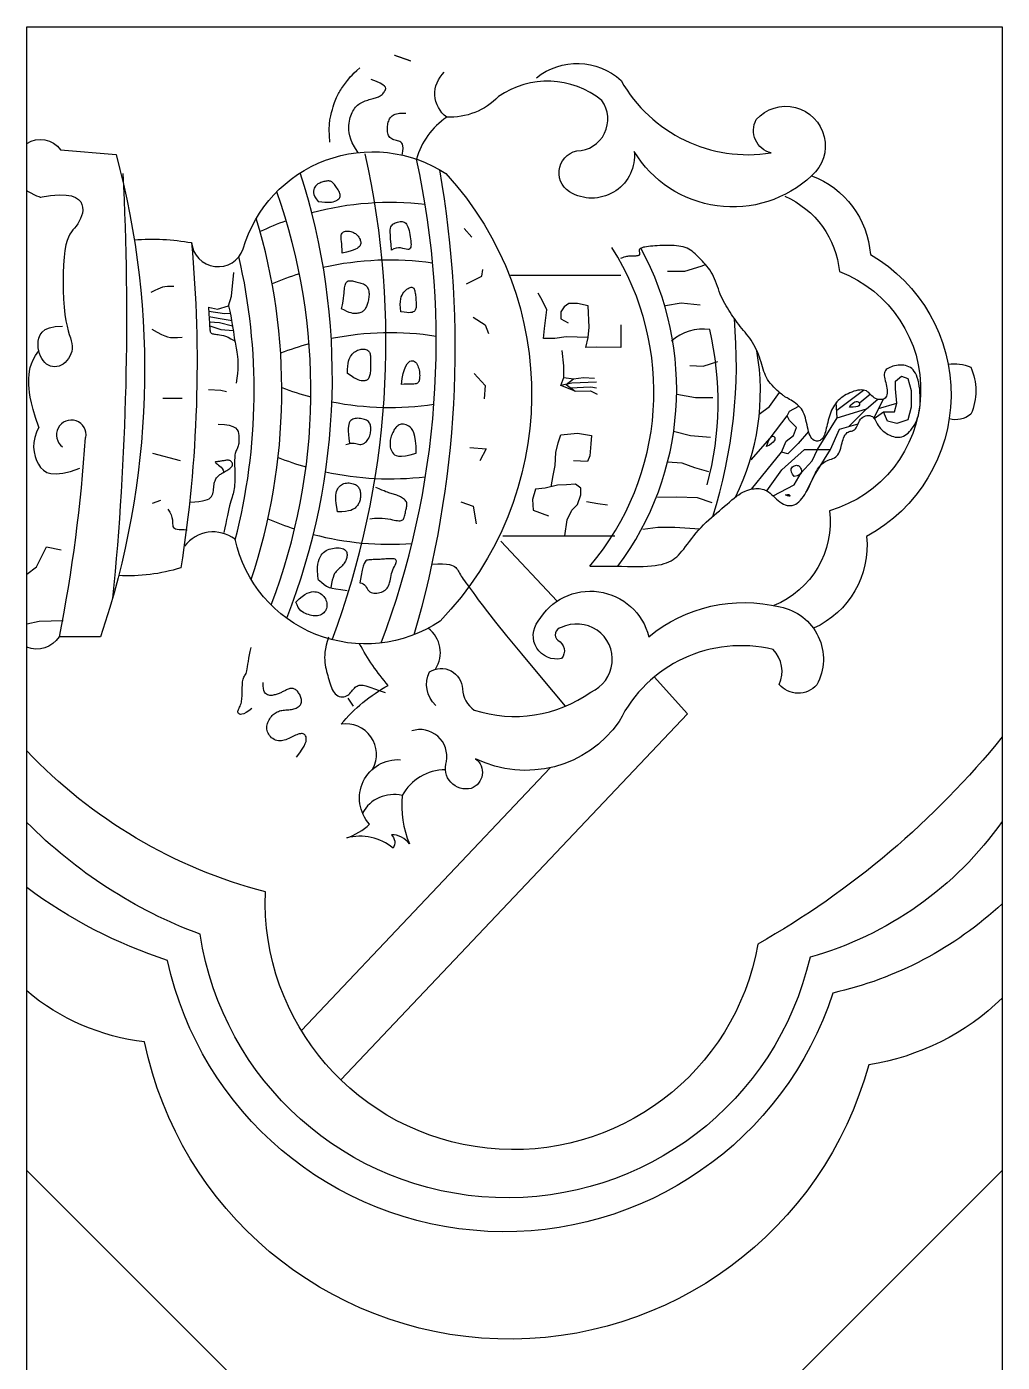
# Model space of a CAD drawing. Extents: x -66030 to 95157, y -13132 to 45879.
# Drawn here: x -62997 to -62547, y 5067 to 5684 of the extents above; entities that cross this region are included whole.
import ezdxf

# ---------------------------------------------------------------- set-up
doc = ezdxf.new("R2010")
doc.units = 0
doc.header["$LTSCALE"] = 100
doc.header["$MEASUREMENT"] = 0
doc.layers.add('3', color=11, linetype='CONTINUOUS')
doc.layers.add('4', color=121, linetype='CONTINUOUS')

# ---------------------------------------------------------------- blocks, each defined once
blk = doc.blocks.new('A$C7EE44B39')
at = {"layer": '3'}
for p, q in [((161.27, 3856.42), (158.84, 3857.33)), ((163.06, 3855.62), (161.27, 3856.42)), ((164.3, 3854.92), (163.06, 3855.62)), ((165.08, 3854.29), (164.3, 3854.92)), ((165.48, 3853.74), (165.08, 3854.29)), ((165.6, 3853.24), (165.48, 3853.74)), ((165.52, 3852.78), (165.6, 3853.24)), ((154.28, 3846.63), (154.88, 3846.94)), ((154.88, 3846.94), (155.5, 3847.21)), ((155.5, 3847.21), (156.13, 3847.45)), ((156.13, 3847.45), (156.76, 3847.67)), ((156.76, 3847.67), (157.39, 3847.87)), ((157.39, 3847.87), (158.02, 3848.05)), ((158.02, 3848.05), (158.63, 3848.22)), ((158.63, 3848.22), (159.22, 3848.37)), ((159.22, 3848.37), (159.79, 3848.53)), ((159.79, 3848.53), (160.34, 3848.68)), ((160.34, 3848.68), (160.87, 3848.83)), ((160.87, 3848.83), (161.38, 3849)), ((161.38, 3849), (161.86, 3849.18)), ((161.86, 3849.18), (162.32, 3849.38)), ((162.32, 3849.38), (162.75, 3849.61)), ((162.75, 3849.61), (163.16, 3849.87)), ((163.16, 3849.87), (163.55, 3850.15)), ((163.55, 3850.15), (163.91, 3850.46)), ((163.91, 3850.46), (164.24, 3850.8)), ((164.24, 3850.8), (164.55, 3851.15)), ((164.55, 3851.15), (164.83, 3851.53)), ((164.83, 3851.53), (165.09, 3851.93)), ((165.09, 3851.93), (165.32, 3852.34)), ((165.32, 3852.34), (165.52, 3852.78)), ((149.22, 3839.86), (149.49, 3840.66)), ((149.49, 3840.66), (149.79, 3841.4)), ((149.79, 3841.4), (150.12, 3842.11)), ((150.12, 3842.11), (150.47, 3842.77)), ((150.47, 3842.77), (150.85, 3843.39)), ((150.85, 3843.39), (151.26, 3843.98)), ((151.26, 3843.98), (151.69, 3844.52)), ((151.69, 3844.52), (152.15, 3845.02)), ((152.15, 3845.02), (152.64, 3845.48)), ((152.64, 3845.48), (153.16, 3845.91)), ((153.16, 3845.91), (153.7, 3846.29)), ((153.7, 3846.29), (154.28, 3846.63)), ((168.26, 3840.35), (168.62, 3840.66)), ((168.62, 3840.66), (169.03, 3840.93)), ((169.03, 3840.93), (169.49, 3841.17)), ((169.49, 3841.17), (170.02, 3841.36)), ((170.02, 3841.36), (170.63, 3841.52)), ((170.63, 3841.52), (171.3, 3841.64)), ((171.3, 3841.64), (172.02, 3841.74)), ((172.02, 3841.74), (172.73, 3841.8)), ((172.73, 3841.8), (173.41, 3841.85)), ((173.41, 3841.85), (174.01, 3841.87)), ((174.01, 3841.87), (174.48, 3841.89)), ((174.48, 3841.89), (174.8, 3841.89)), ((174.8, 3841.89), (174.91, 3841.89)), ((148.56, 3835.06), (148.59, 3836.14)), ((148.6, 3833.91), (148.56, 3835.06)), ((148.59, 3836.14), (148.68, 3837.16)), ((148.68, 3837.16), (148.81, 3838.12)), ((148.81, 3838.12), (149, 3839.02)), ((149, 3839.02), (149.22, 3839.86)), ((166.34, 3834.5), (166.36, 3835.14)), ((166.36, 3833.86), (166.34, 3834.5)), ((166.36, 3835.14), (166.42, 3835.78)), ((166.42, 3835.78), (166.51, 3836.4)), ((166.51, 3836.4), (166.64, 3837.01)), ((166.64, 3837.01), (166.79, 3837.6)), ((166.79, 3837.6), (166.97, 3838.15)), ((166.97, 3838.15), (167.18, 3838.68)), ((167.18, 3838.68), (167.41, 3839.16)), ((167.41, 3839.16), (167.67, 3839.6)), ((167.67, 3839.6), (167.95, 3840)), ((167.95, 3840), (168.26, 3840.35)), ((148.74, 3832.66), (148.6, 3833.91)), ((149.02, 3831.3), (148.74, 3832.66)), ((149.49, 3829.81), (149.02, 3831.3)), ((150.18, 3828.15), (149.49, 3829.81)), ((166.43, 3833.23), (166.36, 3833.86)), ((166.54, 3832.61), (166.43, 3833.23)), ((166.7, 3832.03), (166.54, 3832.61)), ((166.91, 3831.49), (166.7, 3832.03)), ((167.18, 3831), (166.91, 3831.49)), ((167.51, 3830.57), (167.18, 3831)), ((167.9, 3830.21), (167.51, 3830.57)), ((168.35, 3829.93), (167.9, 3830.21)), ((168.85, 3829.71), (168.35, 3829.93)), ((169.39, 3829.53), (168.85, 3829.71)), ((169.95, 3829.38), (169.39, 3829.53)), ((170.53, 3829.24), (169.95, 3829.38)), ((171.09, 3829.1), (170.53, 3829.24)), ((171.64, 3828.92), (171.09, 3829.1)), ((172.15, 3828.71), (171.64, 3828.92)), ((172.62, 3828.43), (172.15, 3828.71)), ((173.01, 3828.03), (172.62, 3828.43)), ((151.15, 3826.3), (150.18, 3828.15)), ((152.42, 3824.25), (151.15, 3826.3)), ((152.85, 3823.64), (152.42, 3824.25)), ((173.32, 3827.47), (173.01, 3828.03)), ((173.2, 3822.46), (173.47, 3824.2)), ((173.51, 3826.68), (173.32, 3827.47)), ((173.47, 3824.2), (173.57, 3825.61)), ((173.57, 3825.61), (173.51, 3826.68)), ((0, 3806.14), (0.43, 3805.83)), ((0.43, 3805.83), (1.83, 3804.99)), ((1.83, 3804.99), (3.22, 3804.29)), ((3.22, 3804.29), (4.5, 3803.73)), ((4.5, 3803.73), (5.54, 3803.33)), ((5.54, 3803.33), (6.25, 3803.08)), ((6.25, 3803.08), (6.51, 3802.99)), ((186.78, 3633.63), (189.56, 3633.76)), ((189.56, 3633.76), (191.79, 3633.77)), ((191.79, 3633.77), (193.57, 3633.69)), ((193.57, 3633.69), (194.94, 3633.51)), ((194.94, 3633.51), (195.99, 3633.26)), ((195.99, 3633.26), (196.78, 3632.93)), ((196.78, 3632.93), (197.38, 3632.55)), ((197.38, 3632.55), (197.86, 3632.12)), ((197.86, 3632.12), (198.27, 3631.66)), ((198.27, 3631.66), (198.65, 3631.15)), ((198.65, 3631.15), (199.01, 3630.61)), ((199.01, 3630.61), (199.35, 3630.04)), ((199.35, 3630.04), (199.7, 3629.43)), ((199.7, 3629.43), (200.06, 3628.79)), ((200.06, 3628.79), (200.45, 3628.12)), ((200.45, 3628.12), (200.89, 3627.42)), ((200.89, 3627.42), (201.39, 3626.69)), ((201.39, 3626.69), (201.95, 3625.91)), ((201.95, 3625.91), (202.58, 3625.05)), ((202.58, 3625.05), (203.29, 3624.11)), ((203.29, 3624.11), (204.09, 3623.05)), ((204.09, 3623.05), (204.98, 3621.86)), ((204.98, 3621.86), (205.96, 3620.51)), ((205.96, 3620.51), (207.05, 3618.99)), ((207.05, 3618.99), (208.31, 3617.22)), ((208.31, 3617.22), (210.03, 3614.87)), ((210.03, 3614.87), (212.53, 3611.57)), ((212.53, 3611.57), (216.16, 3606.95)), ((216.16, 3606.95), (221.27, 3600.61)), ((221.27, 3600.61), (228.18, 3592.19)), ((228.18, 3592.19), (237.25, 3581.31)), ((237.25, 3581.31), (248.41, 3568.05))]:
    blk.add_line(p, q, dxfattribs=at)
at = {"layer": '3', "const_width": 0.585}
blk.add_lwpolyline([(169.51, 3868.59), (177.21, 3865.89)], dxfattribs=at)
at = {"layer": '3'}
for points in [[(139.89, 3828.39), (139.63, 3831.55), (139.57, 3834.32), (139.67, 3836.72), (139.89, 3838.81), (140.2, 3840.61), (140.58, 3842.17), (140.97, 3843.52), (141.36, 3844.71), (141.71, 3845.76), (142.03, 3846.7), (142.32, 3847.55), (142.6, 3848.31), (142.87, 3849), (143.15, 3849.65), (143.44, 3850.26), (143.74, 3850.84), (144.08, 3851.42), (144.44, 3852), (144.83, 3852.58), (145.24, 3853.17), (145.66, 3853.76), (146.1, 3854.36), (146.55, 3854.98), (147.01, 3855.61), (147.48, 3856.27), (147.99, 3856.96), (148.57, 3857.71), (149.25, 3858.52), (150.07, 3859.42), (151.07, 3860.42), (152.27, 3861.54), (153.7, 3862.79)], [(134.45, 3801.06), (136.08, 3800.84), (137.49, 3800.71), (138.7, 3800.67), (139.75, 3800.7), (140.65, 3800.79), (141.41, 3800.93), (142.07, 3801.13), (142.64, 3801.36), (143.14, 3801.62), (143.57, 3801.9), (143.93, 3802.22), (144.22, 3802.57), (144.42, 3802.94), (144.55, 3803.35), (144.59, 3803.79), (144.54, 3804.27), (144.41, 3804.77), (144.21, 3805.3), (143.94, 3805.84), (143.63, 3806.39), (143.29, 3806.93), (142.93, 3807.46), (142.57, 3807.96), (142.23, 3808.42), (141.91, 3808.85), (141.6, 3809.22), (141.31, 3809.56), (141.03, 3809.84), (140.73, 3810.08), (140.42, 3810.27), (140.1, 3810.41), (139.73, 3810.5), (139.34, 3810.54), (138.91, 3810.54), (138.46, 3810.5), (137.98, 3810.43), (137.5, 3810.33), (137.01, 3810.2), (136.53, 3810.06), (136.06, 3809.91), (135.6, 3809.75), (135.16, 3809.57), (134.73, 3809.37), (134.33, 3809.14), (133.95, 3808.87), (133.59, 3808.55), (133.25, 3808.16), (132.94, 3807.71), (132.66, 3807.18), (132.44, 3806.57), (132.32, 3805.88), (132.33, 3805.1), (132.51, 3804.23), (132.9, 3803.27), (133.54, 3802.21), (134.45, 3801.06)], [(6.25, 3803.08), (11.04, 3803.83), (14.98, 3804.13), (18.17, 3804.04), (20.67, 3803.61), (22.57, 3802.9), (23.95, 3801.97), (24.89, 3800.86), (25.47, 3799.64), (25.76, 3798.36), (25.81, 3797.04), (25.65, 3795.72), (25.31, 3794.4), (24.82, 3793.12), (24.22, 3791.9), (23.53, 3790.77), (22.8, 3789.73), (22.06, 3788.81), (21.31, 3787.93), (20.58, 3787), (19.87, 3785.92), (19.21, 3784.62), (18.61, 3783.01), (18.07, 3780.98), (17.63, 3778.46), (17.28, 3775.39), (17.03, 3771.87), (16.88, 3768.03), (16.83, 3764.02), (16.88, 3759.96), (17.03, 3756), (17.28, 3752.26), (17.63, 3748.89), (18.07, 3745.99), (18.58, 3743.52), (19.12, 3741.42), (19.64, 3739.63), (20.13, 3738.09), (20.54, 3736.72), (20.83, 3735.47), (20.98, 3734.26), (20.94, 3733.06), (20.74, 3731.86), (20.39, 3730.69), (19.89, 3729.58), (19.28, 3728.53), (18.56, 3727.58), (17.75, 3726.74), (16.87, 3726.03), (15.93, 3725.48), (14.95, 3725.09), (13.94, 3724.85), (12.93, 3724.78), (11.92, 3724.85), (10.93, 3725.09), (9.99, 3725.48), (9.1, 3726.03), (8.28, 3726.74), (7.54, 3727.59), (6.89, 3728.57), (6.33, 3729.67), (5.88, 3730.88), (5.53, 3732.18), (5.31, 3733.57), (5.22, 3735.02), (5.27, 3736.53), (5.54, 3738.03), (6.12, 3739.47), (7.09, 3740.78), (8.53, 3741.9), (10.54, 3742.78), (13.18, 3743.35), (16.56, 3743.56)], [(168.28, 3778.61), (168.04, 3781.4), (167.85, 3783.65), (167.73, 3785.43), (167.67, 3786.82), (167.68, 3787.88), (167.77, 3788.68), (167.94, 3789.29), (168.19, 3789.78), (168.53, 3790.19), (168.95, 3790.56), (169.43, 3790.87), (169.96, 3791.13), (170.51, 3791.35), (171.08, 3791.52), (171.65, 3791.65), (172.2, 3791.74), (172.71, 3791.78), (173.2, 3791.78), (173.65, 3791.71), (174.08, 3791.57), (174.48, 3791.34), (174.85, 3791.01), (175.2, 3790.57), (175.52, 3790.01), (175.82, 3789.33), (176.1, 3788.53), (176.35, 3787.65), (176.57, 3786.72), (176.77, 3785.75), (176.94, 3784.77), (177.08, 3783.81), (177.18, 3782.89), (177.25, 3782.03), (177.28, 3781.25), (177.24, 3780.57), (177.13, 3779.98), (176.94, 3779.51), (176.65, 3779.17), (176.25, 3778.96), (175.73, 3778.91), (175.07, 3779), (174.3, 3779.19), (173.43, 3779.4), (172.48, 3779.58), (171.47, 3779.66), (170.42, 3779.57), (169.35, 3779.24), (168.28, 3778.61)], [(145.49, 3777.19), (145.46, 3778.82), (145.38, 3780.25), (145.28, 3781.49), (145.17, 3782.57), (145.08, 3783.5), (145.02, 3784.29), (145.01, 3784.96), (145.08, 3785.53), (145.23, 3786.01), (145.47, 3786.41), (145.78, 3786.74), (146.15, 3786.99), (146.57, 3787.18), (147.02, 3787.3), (147.5, 3787.38), (147.98, 3787.4), (148.47, 3787.38), (148.96, 3787.32), (149.44, 3787.21), (149.91, 3787.07), (150.36, 3786.9), (150.8, 3786.7), (151.21, 3786.47), (151.6, 3786.21), (151.97, 3785.93), (152.3, 3785.64), (152.61, 3785.32), (152.89, 3784.99), (153.15, 3784.64), (153.37, 3784.28), (153.57, 3783.92), (153.74, 3783.54), (153.88, 3783.16), (153.99, 3782.77), (154.06, 3782.39), (154.08, 3782), (154.06, 3781.61), (153.97, 3781.23), (153.83, 3780.85), (153.62, 3780.48), (153.33, 3780.12), (152.93, 3779.75), (152.36, 3779.38), (151.58, 3779), (150.55, 3778.6), (149.22, 3778.16), (147.55, 3777.7), (145.49, 3777.19)], [(201.78, 3788.6), (205.35, 3784.52)], [(259.75, 3632.8), (263.9, 3632.78), (267.69, 3632.75), (271.15, 3632.7), (274.3, 3632.65), (277.17, 3632.61), (279.78, 3632.58), (282.16, 3632.59), (284.34, 3632.63), (286.33, 3632.72), (288.16, 3632.85), (289.83, 3633.04), (291.35, 3633.27), (292.74, 3633.56), (294.01, 3633.9), (295.17, 3634.28), (296.24, 3634.73), (297.22, 3635.22), (298.13, 3635.77), (298.99, 3636.39), (299.81, 3637.08), (300.61, 3637.84), (301.4, 3638.68), (302.2, 3639.61), (303.04, 3640.62), (303.91, 3641.73), (304.82, 3642.91), (305.77, 3644.16), (306.76, 3645.44), (307.79, 3646.75), (308.85, 3648.05), (309.95, 3649.34), (311.08, 3650.6), (312.24, 3651.81), (313.43, 3652.97), (314.64, 3654.09), (315.85, 3655.18), (317.08, 3656.24), (318.3, 3657.28), (319.51, 3658.31), (320.71, 3659.33), (321.89, 3660.35), (323.05, 3661.36), (324.18, 3662.33), (325.29, 3663.27), (326.37, 3664.16), (327.42, 3664.98), (328.44, 3665.72), (329.44, 3666.36), (330.4, 3666.91), (331.33, 3667.35), (332.23, 3667.71), (333.11, 3667.99), (333.95, 3668.2), (334.77, 3668.36), (335.57, 3668.46), (336.35, 3668.52), (337.1, 3668.54), (337.84, 3668.53), (338.57, 3668.46), (339.28, 3668.33), (339.99, 3668.14), (340.7, 3667.86), (341.41, 3667.5), (342.13, 3667.04), (342.86, 3666.48), (343.59, 3665.84), (344.34, 3665.15), (345.1, 3664.43), (345.87, 3663.72), (346.65, 3663.02), (347.44, 3662.39), (348.25, 3661.83), (349.06, 3661.37), (349.88, 3661.02), (350.7, 3660.79), (351.52, 3660.66), (352.33, 3660.66), (353.14, 3660.77), (353.93, 3661.01), (354.7, 3661.37), (355.46, 3661.86), (356.19, 3662.46), (356.9, 3663.16), (357.58, 3663.95), (358.24, 3664.82), (358.86, 3665.74), (359.46, 3666.72), (360.03, 3667.72), (360.57, 3668.75), (361.08, 3669.79), (361.57, 3670.84), (362.04, 3671.88), (362.5, 3672.9), (362.96, 3673.89), (363.42, 3674.86), (363.88, 3675.77), (364.36, 3676.64), (364.84, 3677.45), (365.35, 3678.2), (365.88, 3678.89), (366.44, 3679.52), (367.02, 3680.08), (367.64, 3680.57), (368.3, 3680.99), (369, 3681.34), (369.73, 3681.64), (370.46, 3681.9), (371.19, 3682.17), (371.9, 3682.44), (372.57, 3682.76), (373.19, 3683.14), (373.74, 3683.6), (374.21, 3684.16), (374.61, 3684.81), (374.94, 3685.53), (375.23, 3686.3), (375.48, 3687.12), (375.7, 3687.95), (375.91, 3688.79), (376.12, 3689.61), (376.34, 3690.4), (376.57, 3691.15), (376.82, 3691.85), (377.1, 3692.5), (377.4, 3693.08), (377.73, 3693.59), (378.1, 3694.03), (378.5, 3694.37), (378.94, 3694.62), (379.42, 3694.81), (379.91, 3694.96), (380.41, 3695.09), (380.91, 3695.24), (381.38, 3695.44), (381.83, 3695.7), (382.24, 3696.07), (382.6, 3696.55), (382.92, 3697.14), (383.23, 3697.79), (383.53, 3698.48), (383.85, 3699.18), (384.2, 3699.87), (384.6, 3700.5), (385.07, 3701.06), (385.62, 3701.52), (386.23, 3701.87), (386.89, 3702.11), (387.56, 3702.25), (388.24, 3702.28), (388.9, 3702.21), (389.51, 3702.03), (390.06, 3701.74), (390.53, 3701.35), (390.94, 3700.87), (391.3, 3700.31), (391.64, 3699.7), (391.99, 3699.04), (392.35, 3698.36), (392.76, 3697.67), (393.23, 3696.98), (393.78, 3696.31), (394.4, 3695.67), (395.09, 3695.06), (395.82, 3694.5), (396.59, 3693.98), (397.39, 3693.52), (398.2, 3693.12), (399.01, 3692.78), (399.81, 3692.52), (400.6, 3692.34), (401.38, 3692.24), (402.15, 3692.23), (402.91, 3692.31), (403.66, 3692.48), (404.4, 3692.75), (405.13, 3693.12), (405.84, 3693.6), (406.54, 3694.17), (407.22, 3694.83), (407.88, 3695.57), (408.5, 3696.38), (409.08, 3697.25), (409.62, 3698.17), (410.11, 3699.13), (410.55, 3700.13), (410.94, 3701.16), (411.28, 3702.23), (411.56, 3703.36), (411.79, 3704.53), (411.96, 3705.77), (412.08, 3707.06), (412.15, 3708.43), (412.17, 3709.87), (412.13, 3711.35), (412.04, 3712.85), (411.9, 3714.35), (411.7, 3715.82), (411.45, 3717.23), (411.15, 3718.56), (410.79, 3719.77), (410.38, 3720.85), (409.92, 3721.8), (409.41, 3722.62), (408.85, 3723.33), (408.24, 3723.92), (407.59, 3724.41), (406.89, 3724.8), (406.15, 3725.1), (405.36, 3725.31), (404.55, 3725.45), (403.71, 3725.51), (402.86, 3725.51), (402.01, 3725.45), (401.18, 3725.34), (400.36, 3725.18), (399.58, 3724.98), (398.83, 3724.76), (398.14, 3724.49), (397.51, 3724.19), (396.96, 3723.84), (396.48, 3723.44), (396.09, 3722.99), (395.79, 3722.49), (395.61, 3721.92), (395.54, 3721.3), (395.56, 3720.62), (395.66, 3719.89), (395.82, 3719.12), (396.02, 3718.32), (396.23, 3717.49), (396.44, 3716.65), (396.63, 3715.8), (396.78, 3714.95), (396.87, 3714.12), (396.91, 3713.31), (396.88, 3712.55), (396.78, 3711.85), (396.6, 3711.22), (396.32, 3710.68), (395.95, 3710.24), (395.48, 3709.92), (394.92, 3709.71), (394.29, 3709.6), (393.63, 3709.59), (392.94, 3709.68), (392.25, 3709.86), (391.59, 3710.13), (390.96, 3710.47), (390.4, 3710.89), (389.88, 3711.35), (389.38, 3711.85), (388.9, 3712.34), (388.4, 3712.82), (387.87, 3713.25), (387.3, 3713.61), (386.66, 3713.87), (385.94, 3714.03), (385.15, 3714.08), (384.3, 3714.03), (383.41, 3713.9), (382.5, 3713.7), (381.58, 3713.43), (380.65, 3713.1), (379.75, 3712.74), (378.87, 3712.34), (378.03, 3711.91), (377.22, 3711.44), (376.45, 3710.94), (375.71, 3710.4), (375.01, 3709.82), (374.36, 3709.2), (373.74, 3708.54), (373.17, 3707.84), (372.63, 3707.1), (372.14, 3706.32), (371.69, 3705.51), (371.27, 3704.67), (370.89, 3703.79), (370.54, 3702.89), (370.23, 3701.97), (369.95, 3701.02), (369.69, 3700.07), (369.46, 3699.11), (369.24, 3698.17), (369.03, 3697.24), (368.83, 3696.35), (368.62, 3695.51), (368.42, 3694.71), (368.2, 3693.98), (367.96, 3693.31), (367.71, 3692.71), (367.42, 3692.17), (367.11, 3691.71), (366.76, 3691.31), (366.36, 3690.99), (365.92, 3690.74), (365.43, 3690.57), (364.9, 3690.48), (364.35, 3690.48), (363.78, 3690.59), (363.23, 3690.8), (362.69, 3691.14), (362.18, 3691.61), (361.73, 3692.22), (361.34, 3692.97), (360.99, 3693.84), (360.69, 3694.81), (360.43, 3695.84), (360.18, 3696.92), (359.95, 3698.02), (359.71, 3699.1), (359.46, 3700.15), (359.2, 3701.14), (358.9, 3702.07), (358.57, 3702.94), (358.2, 3703.77), (357.79, 3704.54), (357.31, 3705.27), (356.78, 3705.96), (356.18, 3706.62), (355.51, 3707.24), (354.79, 3707.82), (354.04, 3708.37), (353.29, 3708.87), (352.56, 3709.32), (351.88, 3709.72), (351.26, 3710.07), (350.74, 3710.36), (350.32, 3710.58), (350, 3710.77), (349.73, 3710.93), (349.48, 3711.09), (349.23, 3711.28), (348.94, 3711.51), (348.58, 3711.8), (348.13, 3712.17), (347.56, 3712.65), (346.9, 3713.22), (346.16, 3713.87), (345.37, 3714.6), (344.57, 3715.38), (343.78, 3716.21), (343.03, 3717.07), (342.35, 3717.95), (341.76, 3718.85), (341.25, 3719.77), (340.81, 3720.7), (340.41, 3721.65), (340.06, 3722.64), (339.72, 3723.65), (339.4, 3724.69), (339.07, 3725.78), (338.72, 3726.9), (338.34, 3728.06), (337.94, 3729.23), (337.51, 3730.41), (337.05, 3731.59), (336.55, 3732.75), (336.02, 3733.88), (335.44, 3734.96), (334.83, 3736), (334.18, 3736.99), (333.5, 3737.95), (332.79, 3738.88), (332.08, 3739.78), (331.35, 3740.67), (330.62, 3741.56), (329.89, 3742.45), (329.17, 3743.35), (328.47, 3744.25), (327.77, 3745.17), (327.09, 3746.1), (326.41, 3747.04), (325.75, 3748), (325.09, 3748.96), (324.45, 3749.93), (323.82, 3750.91), (323.2, 3751.91), (322.6, 3752.92), (322.02, 3753.96), (321.45, 3755.01), (320.91, 3756.09), (320.4, 3757.19), (319.92, 3758.32), (319.47, 3759.48), (319.03, 3760.67), (318.61, 3761.86), (318.19, 3763.04), (317.76, 3764.21), (317.31, 3765.35), (316.82, 3766.46), (316.29, 3767.51), (315.72, 3768.5), (315.09, 3769.43), (314.44, 3770.31), (313.76, 3771.15), (313.06, 3771.95), (312.36, 3772.72), (311.66, 3773.47), (310.97, 3774.2), (310.3, 3774.91), (309.64, 3775.61), (308.98, 3776.29), (308.32, 3776.93), (307.64, 3777.54), (306.94, 3778.1), (306.2, 3778.62), (305.42, 3779.07), (304.58, 3779.47), (303.7, 3779.8), (302.77, 3780.08), (301.8, 3780.31), (300.8, 3780.48), (299.76, 3780.62), (298.69, 3780.71), (297.6, 3780.77), (296.48, 3780.8), (295.36, 3780.8), (294.22, 3780.77), (293.09, 3780.73), (291.97, 3780.67), (290.87, 3780.6), (289.8, 3780.52), (288.76, 3780.43), (287.76, 3780.35), (286.82, 3780.26), (285.94, 3780.15), (285.14, 3780.03), (284.43, 3779.89), (283.83, 3779.72), (283.33, 3779.51), (282.96, 3779.27), (282.71, 3778.98), (282.58, 3778.66), (282.54, 3778.32), (282.55, 3777.97), (282.59, 3777.62), (282.65, 3777.28), (282.69, 3776.98), (282.68, 3776.71), (282.61, 3776.48), (282.48, 3776.31), (282.3, 3776.17), (282.08, 3776.07), (281.83, 3775.99), (281.54, 3775.94), (281.25, 3775.9), (280.94, 3775.87), (280.63, 3775.85), (280.32, 3775.84), (280.01, 3775.83), (279.69, 3775.82), (279.37, 3775.81), (279.04, 3775.8), (278.7, 3775.79), (278.35, 3775.78), (277.99, 3775.77), (277.6, 3775.74), (277.17, 3775.69), (276.69, 3775.61), (276.13, 3775.49), (275.48, 3775.31), (274.74, 3775.07), (273.87, 3774.76)], [(83.79, 3752.27), (87.97, 3751.31), (93.11, 3752.91), (94.39, 3757.42), (95.51, 3768.24)], [(202.8, 3763.06), (209.95, 3766.64), (210.46, 3769.7)], [(223.12, 3766.98), (274.03, 3766.98)], [(295.63, 3768.86), (303.58, 3768.86), (311.07, 3771.2), (313.06, 3771.95)], [(57.41, 3759.14), (59.19, 3760.06), (60.59, 3760.75), (61.73, 3761.25), (62.74, 3761.58), (63.75, 3761.78), (64.86, 3761.89), (66.22, 3761.92), (67.93, 3761.93)], [(145.14, 3751.53), (145.6, 3753.41), (145.93, 3755.04), (146.17, 3756.45), (146.32, 3757.68), (146.41, 3758.73), (146.47, 3759.65), (146.53, 3760.45), (146.59, 3761.15), (146.68, 3761.79), (146.82, 3762.35), (146.98, 3762.86), (147.18, 3763.29), (147.41, 3763.66), (147.67, 3763.96), (147.96, 3764.19), (148.28, 3764.36), (148.63, 3764.46), (149, 3764.5), (149.41, 3764.5), (149.84, 3764.45), (150.3, 3764.37), (150.78, 3764.26), (151.3, 3764.13), (151.84, 3764), (152.41, 3763.87), (152.99, 3763.73), (153.59, 3763.57), (154.17, 3763.4), (154.74, 3763.2), (155.28, 3762.97), (155.78, 3762.71), (156.23, 3762.4), (156.63, 3762.04), (156.96, 3761.64), (157.24, 3761.19), (157.46, 3760.71), (157.64, 3760.2), (157.77, 3759.67), (157.85, 3759.11), (157.89, 3758.54), (157.9, 3757.95), (157.87, 3757.36), (157.8, 3756.77), (157.72, 3756.19), (157.61, 3755.61), (157.48, 3755.04), (157.33, 3754.49), (157.18, 3753.97), (157.02, 3753.47), (156.86, 3753), (156.68, 3752.55), (156.48, 3752.14), (156.28, 3751.75), (156.05, 3751.39), (155.8, 3751.06), (155.52, 3750.76), (155.22, 3750.48), (154.89, 3750.24), (154.52, 3750.02), (154.13, 3749.83), (153.71, 3749.67), (153.26, 3749.54), (152.77, 3749.43), (152.26, 3749.36), (151.7, 3749.33), (151.09, 3749.34), (150.41, 3749.42), (149.63, 3749.59), (148.73, 3749.87), (147.7, 3750.27), (146.51, 3750.82), (145.14, 3751.53)], [(172.55, 3750.11), (172.36, 3751.96), (172.3, 3753.55), (172.36, 3754.9), (172.53, 3756.04), (172.78, 3757.01), (173.12, 3757.82), (173.51, 3758.52), (173.95, 3759.13), (174.42, 3759.68), (174.91, 3760.17), (175.4, 3760.59), (175.9, 3760.94), (176.39, 3761.22), (176.85, 3761.4), (177.27, 3761.5), (177.66, 3761.51), (177.99, 3761.41), (178.26, 3761.23), (178.5, 3760.97), (178.69, 3760.63), (178.86, 3760.24), (178.99, 3759.79), (179.1, 3759.3), (179.2, 3758.78), (179.28, 3758.23), (179.36, 3757.67), (179.42, 3757.09), (179.47, 3756.51), (179.52, 3755.93), (179.56, 3755.34), (179.59, 3754.77), (179.61, 3754.2), (179.63, 3753.66), (179.64, 3753.13), (179.62, 3752.62), (179.58, 3752.15), (179.5, 3751.7), (179.37, 3751.29), (179.2, 3750.91), (178.96, 3750.58), (178.66, 3750.29), (178.26, 3750.06), (177.75, 3749.88), (177.09, 3749.76), (176.27, 3749.72), (175.26, 3749.76), (174.03, 3749.89), (172.55, 3750.11)], [(258.95, 3738.29), (248.77, 3738.55), (243.54, 3737.77), (238.32, 3737.77), (238.84, 3742.47), (239.88, 3751.1), (237.79, 3755.54), (235.97, 3758.68)], [(294.58, 3753.06), (301.94, 3754.34), (310.6, 3753.41)], [(83.79, 3752.27), (84, 3749.33), (84.14, 3746.96), (84.25, 3745.1), (84.32, 3743.67), (84.39, 3742.61), (84.46, 3741.84), (84.55, 3741.28), (84.67, 3740.88), (84.85, 3740.57), (85.08, 3740.32), (85.37, 3740.13), (85.71, 3739.99), (86.11, 3739.89), (86.56, 3739.81), (87.07, 3739.75), (87.65, 3739.7), (88.28, 3739.65), (88.99, 3739.56), (89.79, 3739.41), (90.7, 3739.18), (91.73, 3738.84), (92.89, 3738.35), (94.2, 3737.69), (95.68, 3736.83)], [(83.93, 3750.37), (91.18, 3749.38), (93.91, 3749.54)], [(93.11, 3752.91), (93.66, 3750.48), (94.12, 3748.23), (94.5, 3746.17), (94.82, 3744.27), (95.08, 3742.55), (95.31, 3740.99), (95.51, 3739.57), (95.71, 3738.31), (95.9, 3737.18), (96.09, 3736.15), (96.28, 3735.2), (96.46, 3734.3), (96.64, 3733.42), (96.81, 3732.51), (96.96, 3731.56), (97.1, 3730.54), (97.22, 3729.41), (97.31, 3728.15), (97.36, 3726.76), (97.36, 3725.22), (97.3, 3723.5), (97.17, 3721.61), (96.95, 3719.52), (96.64, 3717.22)], [(274.1, 3744.04), (274.1, 3733.58), (262.87, 3733.85), (257.91, 3733.58), (258.95, 3738.29), (259.48, 3743), (258.95, 3752.93), (253.99, 3753.97), (250.07, 3753.97), (247.98, 3752.41), (246.42, 3750.05), (246.42, 3746.92), (249.81, 3745.09)], [(57.69, 3742.07), (60.16, 3740.72), (62.09, 3739.7), (63.65, 3738.99), (65.01, 3738.54), (66.33, 3738.29), (67.77, 3738.23), (69.51, 3738.29), (71.69, 3738.43)], [(84.11, 3747.93), (88.29, 3747.13), (94.72, 3746.16)], [(84.3, 3745.44), (88.93, 3745.2), (94.98, 3743.62)], [(84.43, 3743.59), (89.57, 3741.98), (95.2, 3741.5)], [(205.86, 3747.73), (211.48, 3744.15), (213.01, 3740.07)], [(5.6, 3696.93), (4.09, 3701.34), (2.96, 3705.03), (2.14, 3708.12), (1.6, 3710.7), (1.27, 3712.87), (1.1, 3714.73), (1.04, 3716.4), (1.03, 3717.96), (1.04, 3719.5), (1.1, 3721.07), (1.27, 3722.68), (1.59, 3724.36), (2.13, 3726.13), (2.93, 3728.01), (4.05, 3730.02), (5.53, 3732.18)], [(147.98, 3721.6), (148.02, 3723.44), (148.11, 3724.99), (148.27, 3726.28), (148.47, 3727.34), (148.73, 3728.21), (149.04, 3728.94), (149.38, 3729.55), (149.76, 3730.09), (150.18, 3730.58), (150.63, 3731.04), (151.1, 3731.44), (151.6, 3731.81), (152.11, 3732.12), (152.64, 3732.39), (153.19, 3732.6), (153.74, 3732.76), (154.3, 3732.87), (154.85, 3732.92), (155.39, 3732.92), (155.91, 3732.87), (156.4, 3732.77), (156.85, 3732.61), (157.25, 3732.42), (157.6, 3732.17), (157.88, 3731.88), (158.1, 3731.55), (158.27, 3731.17), (158.39, 3730.75), (158.48, 3730.29), (158.54, 3729.79), (158.58, 3729.25), (158.61, 3728.67), (158.63, 3728.05), (158.64, 3727.4), (158.65, 3726.73), (158.64, 3726.04), (158.63, 3725.35), (158.61, 3724.66), (158.59, 3723.98), (158.55, 3723.32), (158.5, 3722.69), (158.43, 3722.09), (158.35, 3721.53), (158.26, 3721), (158.14, 3720.51), (158, 3720.07), (157.84, 3719.68), (157.66, 3719.34), (157.44, 3719.06), (157.2, 3718.82), (156.93, 3718.64), (156.63, 3718.49), (156.31, 3718.39), (155.95, 3718.31), (155.57, 3718.27), (155.16, 3718.24), (154.72, 3718.25), (154.22, 3718.31), (153.62, 3718.45), (152.89, 3718.71), (151.99, 3719.12), (150.9, 3719.72), (149.58, 3720.53), (147.98, 3721.6)], [(262.87, 3717.64), (251.38, 3717.12), (246.42, 3716.07), (247.72, 3719.73), (247.72, 3725.22), (246.94, 3732.28)], [(172.91, 3716.61), (173.24, 3719.42), (173.68, 3721.72), (174.21, 3723.56), (174.8, 3724.99), (175.43, 3726.05), (176.09, 3726.8), (176.74, 3727.27), (177.36, 3727.51), (177.94, 3727.57), (178.46, 3727.46), (178.94, 3727.22), (179.37, 3726.86), (179.75, 3726.4), (180.09, 3725.86), (180.38, 3725.26), (180.62, 3724.63), (180.82, 3723.98), (180.98, 3723.31), (181.1, 3722.65), (181.19, 3721.99), (181.24, 3721.35), (181.26, 3720.73), (181.25, 3720.14), (181.22, 3719.58), (181.16, 3719.07), (181.07, 3718.6), (180.95, 3718.19), (180.79, 3717.82), (180.58, 3717.51), (180.31, 3717.25), (179.98, 3717.05), (179.58, 3716.91), (179.11, 3716.82), (178.55, 3716.79), (177.9, 3716.78), (177.15, 3716.78), (176.28, 3716.78), (175.29, 3716.77), (174.17, 3716.71), (172.91, 3716.61)], [(305.92, 3725.32), (312, 3725.09), (318.76, 3727.16)], [(206.37, 3721.67), (211.48, 3716.05), (210.97, 3709.92)], [(247.72, 3719.73), (252.16, 3719.21)], [(248.9, 3716.59), (252.16, 3719.21), (256.86, 3719.73), (261.83, 3719.47)], [(395.2, 3703.97), (400.3, 3703.97), (401.4, 3707.98), (400.67, 3714.55), (400.67, 3718.19), (403.58, 3720.38), (406.5, 3719.29), (407.96, 3713.82), (407.96, 3706.16), (406.5, 3700.32), (401.4, 3698.5), (397.02, 3699.6), (395.2, 3703.97)], [(83.79, 3714.33), (89.57, 3714), (92.15, 3713.36)], [(252.95, 3713.46), (246.42, 3716.07)], [(248.9, 3716.59), (252.95, 3713.46), (260, 3713.72), (263.13, 3712.15)], [(250.92, 3715.03), (256.86, 3715.29), (260.26, 3715.55), (262.87, 3715.03)], [(299.89, 3712.06), (308.49, 3710.58), (316.56, 3710.58)], [(337.85, 3702.82), (342.55, 3706.36), (347.23, 3712.93)], [(373.65, 3704.67), (385.94, 3714.03)], [(389.14, 3712.09), (384.08, 3707.92)], [(62.77, 3710.24), (71.69, 3710.24)], [(360.69, 3694.81), (355.85, 3689.39), (351.11, 3684.64), (348.2, 3685.37), (350.38, 3690.48), (353.66, 3693.03), (355.12, 3696.68), (351.84, 3699.96), (350.75, 3702.15), (351.84, 3704.34), (356.18, 3706.62), (357.31, 3705.27)], [(364.72, 3686.52), (373.85, 3701.14), (373.45, 3708.19)], [(373.85, 3701.14), (387.41, 3705.32)], [(379.21, 3697.2), (387.41, 3705.32), (392.6, 3709.77)], [(379.53, 3706.16), (380.21, 3707.12), (380.86, 3707.83), (381.47, 3708.32), (382.05, 3708.61), (382.58, 3708.72), (383.06, 3708.68), (383.47, 3708.52), (383.82, 3708.26), (384.08, 3707.92), (384.21, 3707.53), (384.17, 3707.14), (383.9, 3706.76), (383.35, 3706.45), (382.47, 3706.22), (381.22, 3706.11), (379.53, 3706.16)], [(390.73, 3701.11), (395.2, 3709.81)], [(392.96, 3705.46), (401.4, 3707.98)], [(147.27, 3688.82), (148.4, 3689.23), (149.4, 3689.45), (150.28, 3689.5), (151.07, 3689.43), (151.77, 3689.29), (152.42, 3689.13), (153.02, 3688.99), (153.59, 3688.91), (154.15, 3688.93), (154.7, 3689.04), (155.23, 3689.25), (155.74, 3689.53), (156.22, 3689.89), (156.66, 3690.3), (157.06, 3690.76), (157.42, 3691.25), (157.73, 3691.78), (157.99, 3692.33), (158.21, 3692.89), (158.38, 3693.47), (158.52, 3694.05), (158.62, 3694.63), (158.69, 3695.2), (158.73, 3695.77), (158.73, 3696.31), (158.71, 3696.84), (158.64, 3697.35), (158.54, 3697.83), (158.39, 3698.28), (158.18, 3698.71), (157.92, 3699.1), (157.6, 3699.45), (157.21, 3699.76), (156.76, 3700.04), (156.27, 3700.28), (155.73, 3700.48), (155.16, 3700.65), (154.56, 3700.78), (153.95, 3700.87), (153.32, 3700.93), (152.7, 3700.96), (152.09, 3700.94), (151.49, 3700.88), (150.93, 3700.75), (150.39, 3700.55), (149.9, 3700.27), (149.46, 3699.91), (149.08, 3699.45), (148.77, 3698.88), (148.54, 3698.17), (148.38, 3697.31), (148.3, 3696.25), (148.31, 3694.97), (148.4, 3693.44), (148.59, 3691.64), (148.87, 3689.53)], [(334.13, 3681.87), (342.87, 3691.8), (350.75, 3702.15)], [(390.94, 3700.87), (395.2, 3703.97)], [(5.6, 3696.93), (4.43, 3694.53), (3.67, 3692.16), (3.26, 3689.83), (3.17, 3687.58), (3.37, 3685.43), (3.83, 3683.39), (4.51, 3681.5), (5.37, 3679.78), (6.4, 3678.26), (7.66, 3676.99), (9.23, 3676.03), (11.19, 3675.43), (13.63, 3675.27), (16.61, 3675.58), (20.22, 3676.45), (24.55, 3677.91)], [(88.29, 3698.25), (91.18, 3698.12), (93.41, 3697.76), (95.06, 3697.21), (96.23, 3696.51), (97, 3695.71), (97.46, 3694.83), (97.71, 3693.93), (97.82, 3693.05), (97.88, 3692.21), (97.91, 3691.43), (97.89, 3690.7), (97.85, 3690.02), (97.77, 3689.39), (97.67, 3688.81), (97.54, 3688.28), (97.39, 3687.8), (97.22, 3687.35), (97.04, 3686.94), (96.85, 3686.54), (96.66, 3686.13), (96.48, 3685.7), (96.32, 3685.23), (96.17, 3684.7), (96.05, 3684.1), (95.97, 3683.41), (95.92, 3682.64), (95.89, 3681.8), (95.88, 3680.9), (95.89, 3679.94), (95.9, 3678.93), (95.93, 3677.88), (95.95, 3676.81), (95.96, 3675.72), (95.97, 3674.61), (95.97, 3673.52), (95.95, 3672.44), (95.92, 3671.38), (95.86, 3670.37), (95.79, 3669.4), (95.68, 3668.5), (95.54, 3667.67), (95.38, 3666.89), (95.19, 3666.13), (94.98, 3665.36), (94.74, 3664.56), (94.48, 3663.7), (94.21, 3662.76), (93.91, 3661.7), (93.6, 3660.5), (93.28, 3659.16), (92.93, 3657.69), (92.57, 3656.07), (92.18, 3654.32), (91.77, 3652.43), (91.33, 3650.4), (90.87, 3648.24)], [(179.67, 3684.9), (179.59, 3688.05), (179.37, 3690.61), (179.02, 3692.63), (178.58, 3694.21), (178.05, 3695.4), (177.47, 3696.27), (176.86, 3696.91), (176.23, 3697.37), (175.61, 3697.72), (175.01, 3697.98), (174.42, 3698.15), (173.86, 3698.24), (173.31, 3698.25), (172.79, 3698.2), (172.3, 3698.08), (171.84, 3697.9), (171.41, 3697.68), (171.01, 3697.41), (170.64, 3697.09), (170.3, 3696.73), (169.97, 3696.33), (169.67, 3695.9), (169.38, 3695.43), (169.11, 3694.94), (168.85, 3694.41), (168.6, 3693.86), (168.37, 3693.29), (168.17, 3692.69), (167.99, 3692.08), (167.83, 3691.46), (167.71, 3690.83), (167.63, 3690.18), (167.58, 3689.54), (167.58, 3688.89), (167.62, 3688.24), (167.72, 3687.6), (167.87, 3686.97), (168.08, 3686.35), (168.35, 3685.75), (168.69, 3685.17), (169.12, 3684.62), (169.68, 3684.13), (170.45, 3683.76), (171.49, 3683.53), (172.87, 3683.49), (174.65, 3683.68), (176.89, 3684.13), (179.67, 3684.9)], [(241.97, 3669.41), (242.76, 3674.51), (243.8, 3679.21), (244.06, 3685.22), (245.11, 3689.67), (246.42, 3693.33), (253.99, 3694.11), (260.52, 3693.07), (260.26, 3689.15), (259.74, 3683.66), (258.69, 3681.04), (252.16, 3681.3)], [(298.29, 3695.08), (306.15, 3693.02), (315.44, 3692.34)], [(341.27, 3687.93), (341.82, 3689.62), (342.35, 3690.89), (342.87, 3691.8), (343.36, 3692.38), (343.81, 3692.69), (344.21, 3692.76), (344.55, 3692.65), (344.83, 3692.39), (345.02, 3692.04), (345.1, 3691.61), (345.04, 3691.1), (344.79, 3690.54), (344.33, 3689.93), (343.61, 3689.28), (342.6, 3688.61), (341.27, 3687.93)], [(370.72, 3686.52), (374.89, 3695.92), (383.53, 3698.48)], [(204.33, 3687.44), (211.99, 3686.93), (208.93, 3681.31)], [(341.41, 3667.5), (348.28, 3677.13), (358.72, 3686.52), (370.72, 3686.52)], [(344.34, 3665.15), (354.02, 3670.34), (357.27, 3675.86), (362.37, 3681.3), (364.72, 3686.52)], [(359.75, 3667.22), (363.19, 3674.37), (370.72, 3686.52)], [(58.07, 3684.86), (70.75, 3681.57)], [(75.28, 3662.34), (77.55, 3662.45), (79.45, 3662.61), (81.02, 3662.84), (82.3, 3663.12), (83.31, 3663.46), (84.11, 3663.87), (84.72, 3664.35), (85.18, 3664.89), (85.53, 3665.49), (85.79, 3666.15), (85.97, 3666.84), (86.1, 3667.56), (86.19, 3668.29), (86.26, 3669.01), (86.33, 3669.71), (86.41, 3670.38), (86.53, 3671), (86.68, 3671.57), (86.86, 3672.09), (87.07, 3672.58), (87.3, 3673.02), (87.56, 3673.42), (87.84, 3673.79), (88.13, 3674.13), (88.44, 3674.44), (88.76, 3674.72), (89.11, 3674.99), (89.48, 3675.24), (89.87, 3675.49), (90.29, 3675.74), (90.74, 3676), (91.22, 3676.27), (91.73, 3676.56), (92.26, 3676.87), (92.79, 3677.2), (93.29, 3677.53), (93.76, 3677.88), (94.18, 3678.23), (94.52, 3678.59), (94.77, 3678.95), (94.92, 3679.31), (94.97, 3679.67), (94.94, 3680.01), (94.84, 3680.33), (94.68, 3680.63), (94.47, 3680.9), (94.22, 3681.13), (93.95, 3681.31), (93.67, 3681.45), (93.38, 3681.54), (93.07, 3681.59), (92.75, 3681.61), (92.42, 3681.61), (92.08, 3681.58), (91.72, 3681.53), (91.34, 3681.47), (90.95, 3681.41), (90.55, 3681.34), (90.15, 3681.28), (89.74, 3681.21), (89.34, 3681.15), (88.94, 3681.09), (88.55, 3681.03), (88.18, 3680.99), (87.83, 3680.95), (87.52, 3680.92), (87.26, 3680.88), (87.06, 3680.83), (86.94, 3680.75), (86.92, 3680.65), (87, 3680.51), (87.22, 3680.32), (87.56, 3680.08), (88.01, 3679.78), (88.53, 3679.4), (89.08, 3678.94), (89.62, 3678.39), (90.13, 3677.73), (90.55, 3676.96), (90.86, 3676.06)], [(295.64, 3680.92), (302.18, 3680.38), (308.03, 3678.28), (314.46, 3676.4)], [(334.36, 3668.28), (341.5, 3677.13), (348.2, 3685.37)], [(354.03, 3674.07), (353.25, 3675.21), (352.8, 3676.17), (352.62, 3676.98), (352.68, 3677.64), (352.9, 3678.16), (353.26, 3678.57), (353.69, 3678.87), (354.15, 3679.08), (354.59, 3679.22), (355.01, 3679.27), (355.41, 3679.25), (355.78, 3679.15), (356.13, 3678.98), (356.45, 3678.73), (356.74, 3678.4), (357, 3677.99), (357.23, 3677.51), (357.38, 3676.98), (357.41, 3676.42), (357.27, 3675.86), (356.91, 3675.32), (356.28, 3674.82), (355.33, 3674.4), (354.03, 3674.07)], [(143.35, 3657.82), (143.01, 3659.92), (142.78, 3661.71), (142.64, 3663.22), (142.6, 3664.49), (142.65, 3665.55), (142.77, 3666.45), (142.96, 3667.21), (143.21, 3667.88), (143.51, 3668.49), (143.86, 3669.04), (144.26, 3669.52), (144.71, 3669.94), (145.19, 3670.31), (145.71, 3670.6), (146.27, 3670.84), (146.86, 3671), (147.47, 3671.1), (148.1, 3671.14), (148.73, 3671.12), (149.36, 3671.05), (149.98, 3670.94), (150.56, 3670.78), (151.11, 3670.58), (151.6, 3670.35), (152.04, 3670.09), (152.42, 3669.8), (152.75, 3669.49), (153.03, 3669.15), (153.26, 3668.78), (153.46, 3668.38), (153.61, 3667.95), (153.74, 3667.5), (153.84, 3667.02), (153.91, 3666.52), (153.95, 3666), (153.96, 3665.47), (153.95, 3664.94), (153.91, 3664.42), (153.84, 3663.9), (153.74, 3663.4), (153.61, 3662.92), (153.46, 3662.46), (153.27, 3662.02), (153.06, 3661.59), (152.81, 3661.17), (152.52, 3660.76), (152.2, 3660.36), (151.84, 3659.96), (151.44, 3659.56), (150.94, 3659.17), (150.31, 3658.81), (149.49, 3658.49), (148.43, 3658.21), (147.09, 3658), (145.42, 3657.87), (143.35, 3657.82)], [(158.28, 3654.61), (160.42, 3654.81), (162.3, 3654.88), (163.95, 3654.85), (165.39, 3654.73), (166.64, 3654.57), (167.74, 3654.37), (168.7, 3654.17), (169.56, 3653.99), (170.33, 3653.84), (171.02, 3653.74), (171.64, 3653.7), (172.19, 3653.71), (172.67, 3653.78), (173.09, 3653.93), (173.44, 3654.14), (173.74, 3654.43), (173.98, 3654.81), (174.17, 3655.25), (174.33, 3655.75), (174.46, 3656.28), (174.57, 3656.84), (174.67, 3657.41), (174.76, 3657.98), (174.87, 3658.53), (174.98, 3659.05), (175.11, 3659.54), (175.22, 3660), (175.32, 3660.44), (175.39, 3660.86), (175.41, 3661.26), (175.38, 3661.65), (175.28, 3662.03), (175.11, 3662.41), (174.87, 3662.78), (174.57, 3663.14), (174.21, 3663.48), (173.8, 3663.81), (173.35, 3664.13), (172.88, 3664.43), (172.37, 3664.71), (171.85, 3664.96), (171.32, 3665.2), (170.78, 3665.42), (170.23, 3665.62), (169.69, 3665.81), (169.14, 3665.98), (168.6, 3666.15), (168.07, 3666.31), (167.55, 3666.47), (167, 3666.64), (166.39, 3666.84), (165.67, 3667.1), (164.81, 3667.44), (163.77, 3667.87), (162.5, 3668.42), (160.98, 3669.1)], [(248.24, 3646.79), (249.29, 3654.12), (251.38, 3658.56), (253.99, 3661.18), (255.56, 3665.62), (255.56, 3668.76), (253.21, 3670.59), (249.03, 3670.32), (244.85, 3670.06), (239.1, 3668.76), (234.66, 3668.23), (233.35, 3663.53), (233.62, 3658.56), (240.67, 3655.95)], [(58.07, 3661.83), (61.83, 3663.24)], [(200.25, 3662.41), (205.86, 3660.36), (207.39, 3652.19)], [(267.83, 3660.91), (263.39, 3661.44), (258.17, 3662.48)], [(291, 3664.59), (299.84, 3664.7), (309.19, 3664.47), (315.98, 3662.13)], [(350.02, 3665.68), (350.87, 3665.82), (351.5, 3665.73), (351.91, 3665.52), (352.07, 3665.27), (351.97, 3665.07), (351.61, 3665.02), (350.96, 3665.19), (350.02, 3665.68)], [(65.12, 3659.01), (66.01, 3657.65), (66.61, 3656.38), (66.97, 3655.2), (67.17, 3654.14), (67.26, 3653.18), (67.3, 3652.34), (67.34, 3651.62), (67.46, 3651.02), (67.71, 3650.56), (68.1, 3650.21), (68.64, 3649.96), (69.35, 3649.78), (70.24, 3649.68), (71.31, 3649.62), (72.59, 3649.58), (74.08, 3649.57)], [(284.23, 3649.75), (291.19, 3650.66), (298.9, 3650.66), (310.52, 3649.97)], [(244.74, 3616.61), (218.62, 3644.19)], [(219.69, 3646.79), (271.31, 3646.79)], [(0, 3629.03), (4.57, 3632.46), (9.14, 3641.61), (15.88, 3640.3)], [(134.38, 3626.64), (134.21, 3628.72), (134.14, 3630.57), (134.19, 3632.21), (134.34, 3633.64), (134.58, 3634.89), (134.9, 3635.99), (135.3, 3636.93), (135.76, 3637.75), (136.28, 3638.45), (136.84, 3639.05), (137.46, 3639.55), (138.11, 3639.97), (138.8, 3640.31), (139.52, 3640.58), (140.27, 3640.8), (141.04, 3640.95), (141.83, 3641.06), (142.61, 3641.13), (143.39, 3641.15), (144.13, 3641.12), (144.84, 3641.03), (145.49, 3640.9), (146.07, 3640.72), (146.56, 3640.48), (146.96, 3640.18), (147.26, 3639.84), (147.48, 3639.46), (147.64, 3639.04), (147.72, 3638.6), (147.75, 3638.15), (147.74, 3637.68), (147.69, 3637.21), (147.61, 3636.75), (147.5, 3636.29), (147.36, 3635.84), (147.19, 3635.39), (146.99, 3634.96), (146.76, 3634.53), (146.5, 3634.11), (146.2, 3633.71), (145.88, 3633.31), (145.52, 3632.92), (145.15, 3632.55), (144.75, 3632.17), (144.35, 3631.8), (143.95, 3631.43), (143.54, 3631.05), (143.15, 3630.68), (142.76, 3630.29), (142.39, 3629.84), (142.03, 3629.27), (141.67, 3628.53), (141.31, 3627.56), (140.95, 3626.31), (140.58, 3624.72), (140.21, 3622.74)], [(153.68, 3625.04), (154.52, 3624.93), (155.2, 3624.63), (155.74, 3624.18), (156.2, 3623.63), (156.59, 3623.03), (156.96, 3622.41), (157.34, 3621.81), (157.78, 3621.3), (158.28, 3620.88), (158.86, 3620.58), (159.49, 3620.38), (160.16, 3620.26), (160.85, 3620.23), (161.56, 3620.27), (162.26, 3620.37), (162.94, 3620.52), (163.59, 3620.72), (164.2, 3620.97), (164.78, 3621.27), (165.3, 3621.63), (165.79, 3622.04), (166.22, 3622.52), (166.6, 3623.06), (166.91, 3623.67), (167.18, 3624.35), (167.39, 3625.09), (167.58, 3625.88), (167.75, 3626.71), (167.91, 3627.56), (168.1, 3628.42), (168.32, 3629.29), (168.58, 3630.14), (168.89, 3630.98), (169.24, 3631.78), (169.59, 3632.54), (169.93, 3633.25), (170.21, 3633.89), (170.41, 3634.47), (170.51, 3634.97), (170.48, 3635.37), (170.29, 3635.68), (169.96, 3635.9), (169.52, 3636.04), (168.98, 3636.13), (168.37, 3636.16), (167.7, 3636.16), (167.02, 3636.13), (166.32, 3636.08), (165.64, 3636.04), (164.97, 3635.99), (164.33, 3635.95), (163.7, 3635.91), (163.08, 3635.87), (162.48, 3635.84), (161.9, 3635.81), (161.34, 3635.79), (160.79, 3635.77), (160.26, 3635.75), (159.74, 3635.73), (159.24, 3635.71), (158.75, 3635.69), (158.27, 3635.65), (157.81, 3635.61), (157.36, 3635.55), (156.92, 3635.45), (156.48, 3635.23), (156.05, 3634.77), (155.61, 3633.97), (155.16, 3632.7), (154.69, 3630.86), (154.2, 3628.35), (153.68, 3625.04)], [(0, 3606.17), (0, 3629.03)], [(134.38, 3626.64), (135.92, 3625.29), (137.18, 3624.26), (138.32, 3623.5), (139.51, 3622.94), (140.9, 3622.53), (142.64, 3622.2), (144.91, 3621.9), (147.84, 3621.56)], [(124.13, 3616.13), (125.65, 3617.57), (127.02, 3618.71), (128.25, 3619.58), (129.36, 3620.2), (130.37, 3620.62), (131.29, 3620.86), (132.13, 3620.96), (132.91, 3620.94), (133.64, 3620.83), (134.33, 3620.65), (134.97, 3620.39), (135.57, 3620.06), (136.11, 3619.68), (136.6, 3619.24), (137.04, 3618.74), (137.42, 3618.21), (137.75, 3617.63), (138.02, 3617.03), (138.23, 3616.4), (138.37, 3615.76), (138.45, 3615.11), (138.46, 3614.47), (138.39, 3613.83), (138.25, 3613.22), (138.04, 3612.63), (137.75, 3612.08), (137.39, 3611.57), (136.98, 3611.11), (136.5, 3610.71), (135.98, 3610.36), (135.41, 3610.09), (134.81, 3609.89), (134.17, 3609.78), (133.5, 3609.74), (132.81, 3609.77), (132.11, 3609.85), (131.39, 3609.99), (130.67, 3610.17), (129.95, 3610.39), (129.23, 3610.64), (128.52, 3610.91), (127.83, 3611.23), (127.16, 3611.64), (126.5, 3612.17), (125.87, 3612.85), (125.26, 3613.71), (124.68, 3614.8), (124.13, 3616.13)], [(0, 3606.17), (5.71, 3607.32), (16.84, 3607.6)], [(103.86, 3567.1), (102.41, 3565.94), (101.17, 3565.12), (100.12, 3564.6), (99.27, 3564.34), (98.59, 3564.29), (98.08, 3564.41), (97.72, 3564.65), (97.51, 3564.98), (97.42, 3565.34), (97.45, 3565.74), (97.56, 3566.16), (97.74, 3566.62), (97.96, 3567.11), (98.21, 3567.62), (98.46, 3568.16), (98.68, 3568.72), (98.87, 3569.3), (99.02, 3569.91), (99.13, 3570.55), (99.22, 3571.21), (99.28, 3571.91), (99.33, 3572.64), (99.36, 3573.41), (99.38, 3574.22), (99.39, 3575.07), (99.41, 3575.95), (99.43, 3576.82), (99.47, 3577.69), (99.52, 3578.52), (99.6, 3579.29), (99.7, 3579.99), (99.84, 3580.6), (100.01, 3581.1), (100.22, 3581.53), (100.44, 3581.92), (100.68, 3582.29), (100.92, 3582.7), (101.15, 3583.17), (101.37, 3583.74), (101.57, 3584.44), (101.74, 3585.3), (101.89, 3586.32), (102.05, 3587.49), (102.24, 3588.79), (102.46, 3590.21), (102.75, 3591.75), (103.12, 3593.39), (103.58, 3595.12)], [(139.17, 3599.95), (138.59, 3597.97), (138.13, 3596.19), (137.8, 3594.58), (137.58, 3593.1), (137.45, 3591.76), (137.41, 3590.51), (137.44, 3589.35), (137.52, 3588.25), (137.66, 3587.19), (137.84, 3586.16), (138.06, 3585.15), (138.3, 3584.17), (138.56, 3583.21), (138.84, 3582.26), (139.12, 3581.31), (139.41, 3580.36), (139.69, 3579.41), (139.98, 3578.46), (140.27, 3577.54), (140.59, 3576.66), (140.94, 3575.82), (141.34, 3575.05), (141.78, 3574.37), (142.29, 3573.77), (142.86, 3573.29), (143.49, 3572.91), (144.15, 3572.64), (144.84, 3572.47), (145.54, 3572.41), (146.22, 3572.44), (146.88, 3572.58), (147.5, 3572.81), (148.06, 3573.14), (148.58, 3573.55), (149.05, 3574.01), (149.49, 3574.5), (149.91, 3575.02), (150.32, 3575.52), (150.72, 3576.01), (151.13, 3576.45), (151.55, 3576.83), (151.98, 3577.15), (152.41, 3577.4), (152.86, 3577.6), (153.31, 3577.75), (153.77, 3577.83), (154.23, 3577.87), (154.69, 3577.86), (155.17, 3577.79), (155.73, 3577.66), (156.45, 3577.44), (157.42, 3577.12), (158.71, 3576.68), (160.42, 3576.1), (162.62, 3575.37), (165.39, 3574.46)], [(124.37, 3544.64), (125.93, 3546.57), (127.11, 3548.23), (127.95, 3549.65), (128.51, 3550.84), (128.83, 3551.83), (128.96, 3552.66), (128.94, 3553.34), (128.83, 3553.9), (128.65, 3554.37), (128.43, 3554.75), (128.17, 3555.04), (127.86, 3555.25), (127.51, 3555.39), (127.11, 3555.46), (126.68, 3555.46), (126.22, 3555.41), (125.71, 3555.29), (125.18, 3555.13), (124.62, 3554.92), (124.03, 3554.68), (123.43, 3554.42), (122.8, 3554.13), (122.16, 3553.82), (121.5, 3553.51), (120.84, 3553.2), (120.17, 3552.9), (119.5, 3552.63), (118.82, 3552.4), (118.14, 3552.21), (117.46, 3552.09), (116.78, 3552.04), (116.1, 3552.08), (115.43, 3552.21), (114.77, 3552.44), (114.13, 3552.74), (113.53, 3553.12), (112.97, 3553.55), (112.46, 3554.04), (112, 3554.57), (111.62, 3555.13), (111.31, 3555.71), (111.08, 3556.31), (110.92, 3556.92), (110.82, 3557.54), (110.79, 3558.17), (110.83, 3558.8), (110.92, 3559.42), (111.06, 3560.03), (111.26, 3560.63), (111.51, 3561.21), (111.8, 3561.78), (112.12, 3562.32), (112.48, 3562.83), (112.86, 3563.32), (113.27, 3563.77), (113.7, 3564.19), (114.14, 3564.57), (114.59, 3564.91), (115.06, 3565.21), (115.55, 3565.48), (116.06, 3565.71), (116.59, 3565.9), (117.14, 3566.06), (117.72, 3566.18), (118.32, 3566.27), (118.94, 3566.33), (119.57, 3566.37), (120.21, 3566.41), (120.85, 3566.46), (121.48, 3566.51), (122.1, 3566.58), (122.71, 3566.69), (123.28, 3566.83), (123.83, 3567), (124.34, 3567.22), (124.81, 3567.46), (125.24, 3567.73), (125.62, 3568.04), (125.94, 3568.37), (126.22, 3568.72), (126.43, 3569.09), (126.58, 3569.49), (126.69, 3569.9), (126.74, 3570.32), (126.74, 3570.75), (126.7, 3571.2), (126.61, 3571.64), (126.49, 3572.09), (126.34, 3572.54), (126.15, 3572.99), (125.94, 3573.42), (125.7, 3573.85), (125.43, 3574.25), (125.15, 3574.62), (124.86, 3574.97), (124.55, 3575.28), (124.24, 3575.56), (123.91, 3575.79), (123.58, 3575.99), (123.24, 3576.14), (122.89, 3576.25), (122.53, 3576.31), (122.16, 3576.33), (121.78, 3576.3), (121.4, 3576.23), (121, 3576.11), (120.61, 3575.96), (120.21, 3575.79), (119.81, 3575.6), (119.42, 3575.4), (119.03, 3575.2), (118.64, 3575.01), (118.26, 3574.82), (117.89, 3574.65), (117.52, 3574.48), (117.14, 3574.32), (116.76, 3574.17), (116.37, 3574.02), (115.97, 3573.87), (115.55, 3573.71), (115.1, 3573.56), (114.64, 3573.4), (114.16, 3573.27), (113.67, 3573.16), (113.17, 3573.08), (112.65, 3573.05), (112.14, 3573.07), (111.62, 3573.16), (111.1, 3573.32), (110.61, 3573.59), (110.15, 3573.99), (109.75, 3574.55), (109.43, 3575.31), (109.2, 3576.28), (109.09, 3577.52), (109.12, 3579.03)], [(144.93, 3395.56), (304.76, 3564.62), (289.49, 3581.6)], [(148.11, 3571.79), (150.58, 3568.08)], [(126.69, 3418.34), (241.43, 3539.7)], [(0, 3353.84), (225, 3128.84), (450, 3353.84)]]:
    blk.add_lwpolyline(points, dxfattribs=at)
for points in [[(235.07, 3858.12, -0.369457), (274.16, 3856.92, 0.314419), (343.41, 3823.5, -0.493739), (336.49, 3838.83, -1.072002), (362.01, 3812.95, -0.477702), (280.22, 3824.16, -0.5936), (251.77, 3804.76, -0.728054), (253.71, 3824.38, 0.604459), (265.27, 3847.71, 0.333561), (217.6, 3849.48, -0.213611), (193.72, 3839.93, -0.468538), (192.6, 3860.73)], [(0, 3827.81, -0.394026), (15.65, 3824.94), (41.21, 3822.77, -0.148816), (33.96, 3600.11), (14.94, 3600.11, -0.35525), (0, 3595.26, -0.35525)], [(76, 3782.05, 0.799991), (99.85, 3779.14, -0.503903), (193.38, 3813.92, -0.395984), (190.64, 3607.35, -0.529081), (96.1, 3645.18, 0.412576), (72.75, 3641.9)], [(362.01, 3812.95, -0.291549), (389.14, 3776.63, -0.584991), (387.43, 3646.43, -0.320714), (362.93, 3604.04)], [(349.69, 3803.44, -0.273042), (374.87, 3768.71, -0.720575), (370.26, 3658.32, -0.342066), (344.59, 3614.57, -0.342066)], [(49.63, 3783.33, -0.063499), (76, 3782.05, -0.062532), (71.09, 3631.96, -0.089463), (42.38, 3628.38)], [(425.05, 3726, -0.131028), (435.45, 3724.59, -0.21291), (435.5, 3702.86, -0.243991), (425.51, 3700.7)], [(188.68, 3568.47, -0.336715), (185.85, 3584.01, -0.576985), (200.99, 3576.04, 0.227631), (206.43, 3566.29, 0.238339), (260.18, 3574.64, 1.029247), (246.47, 3604.34, 0.634534), (244.99, 3598.5, -0.482108), (246.71, 3590.09, -0.704039), (235.97, 3607.32, -0.673756), (286.94, 3600.18, -0.236348), (347.48, 3613.92, -0.510991), (364.42, 3577.92, -0.458697), (347.13, 3578.14, 0.307964), (344.32, 3594.2, 0.352849), (273.35, 3561.08, -0.370475), (207.02, 3543.83, -0.595943), (205.02, 3530.16, -0.588406), (193.57, 3542.55, 0.570644), (177.57, 3556.7)], [(159.67, 3539.13, 0.620512), (145.07, 3559.79, -0.096255), (166.79, 3577.68, -0.059078), (153.56, 3596.9, -0.059078)], [(450, 3553.93, -0.093663), (337.24, 3458.28, -0.935543), (110.07, 3482.36, -0.139992), (0, 3547.48, -0.139992)], [(193.12, 3538.79, 0.275838), (173.2, 3526.83, 0.120402), (176.49, 3504.49, 0.255978), (168.21, 3508.77, -0.362489), (169.01, 3502.59, 0.237738), (147.6, 3507.29, 0.114618), (158.12, 3513.67, -0.674468), (172.38, 3543.39, -0.674468)], [(450, 3514.92, -0.172218), (361.31, 3452.25, -0.826401), (79.98, 3462.79, -0.107475), (0, 3514.45, -0.107475)], [(450, 3476.93, -0.132956), (371.84, 3435.69, -0.765876), (64.94, 3450.75, -0.081208), (0, 3484.39, -0.081208)], [(450, 3433.35, -0.155175), (388.39, 3402.57, -0.789266), (54.4, 3413.11, -0.145885), (0, 3436.64, -0.145885)]]:
    blk.add_lwpolyline(points, format="xyb", dxfattribs=at)
for centre, radius, start, end in [((213.72, 3810.78), 35.36, 124.46712, 163.89691), ((-229.2, 3736.47), 394.92, 339.59415, 12.65521), ((-206.03, 3736.47), 394.92, 339.36195, 12.29422), ((-1275.34, 3747.74), 1321.52, 354.36476, 2.87579), ((-165.2, 3720.16), 306.18, 338.6458, 17.90346), ((-277.25, 3733.74), 474.92, 343.78469, 9.93179), ((-143.67, 3713.73), 274.77, 338.91498, 19.51778), ((167.66, 3659.86), 140.7, 83.41196, 104.90004), ((-157.1, 3713.73), 274.77, 341.52107, 16.82583), ((167.66, 3659.86), 140.7, 109.93977, 115.23312), ((165.31, 3713.18), 124.02, 319.59612, 32.46453), ((162.99, 3714.4), 136.82, 323.32008, 28.41657), ((-169.86, 3713.73), 274.77, 345.50076, 13.00894), ((167.66, 3633.31), 140.7, 82.00688, 102.67086), ((167.66, 3633.31), 140.7, 107.32574, 112.77054), ((311.96, 3720.53), 21.63, 81.81268, 132.15181), ((172.53, 3708.45), 146.39, 344.90328, 13.22581), ((94.14, 3726.13), 233.21, 342.42492, 5.1459), ((167.66, 3599.71), 140.7, 81.3266, 101.14158), ((167.66, 3599.71), 140.7, 105.42136, 111.05102), ((229.24, 3713.4), 109.19, 333.43198, 9.89615), ((167.66, 3846.68), 140.7, 249.18473, 254.93151), ((167.66, 3846.68), 140.7, 258.97746, 278.23602), ((20.57, 3693.33), 6.84, 349.70976, 234.12963), ((-685.57, 3737.93), 714.11, 348.87263, 356.31654), ((167.66, 3813.75), 140.7, 248.42897, 253.98039), ((167.66, 3813.75), 140.7, 257.75291, 276.6324), ((167.66, 3783.51), 140.7, 246.35624, 251.74201), ((167.66, 3783.51), 140.7, 255.40068, 274.09352), ((176.95, 3592.84), 13.88, 326.51283, 53.8341), ((169.26, 3510.91), 16.4, 76.09567, 151.38818)]:
    blk.add_arc(centre, radius, start, end, dxfattribs=at)
at = {"layer": '4'}
blk.add_lwpolyline([(0, 0), (0, 3881.72), (450, 3881.72), (450, 0)], close=True, dxfattribs=at)

msp = doc.modelspace()

# ---------------------------------------------------------------- block references
at = {"layer": '4'}
msp.add_blockref('A$C7EE44B39', (-62997.32, 1802.07), dxfattribs=at)

doc.saveas('drawing.dxf')
